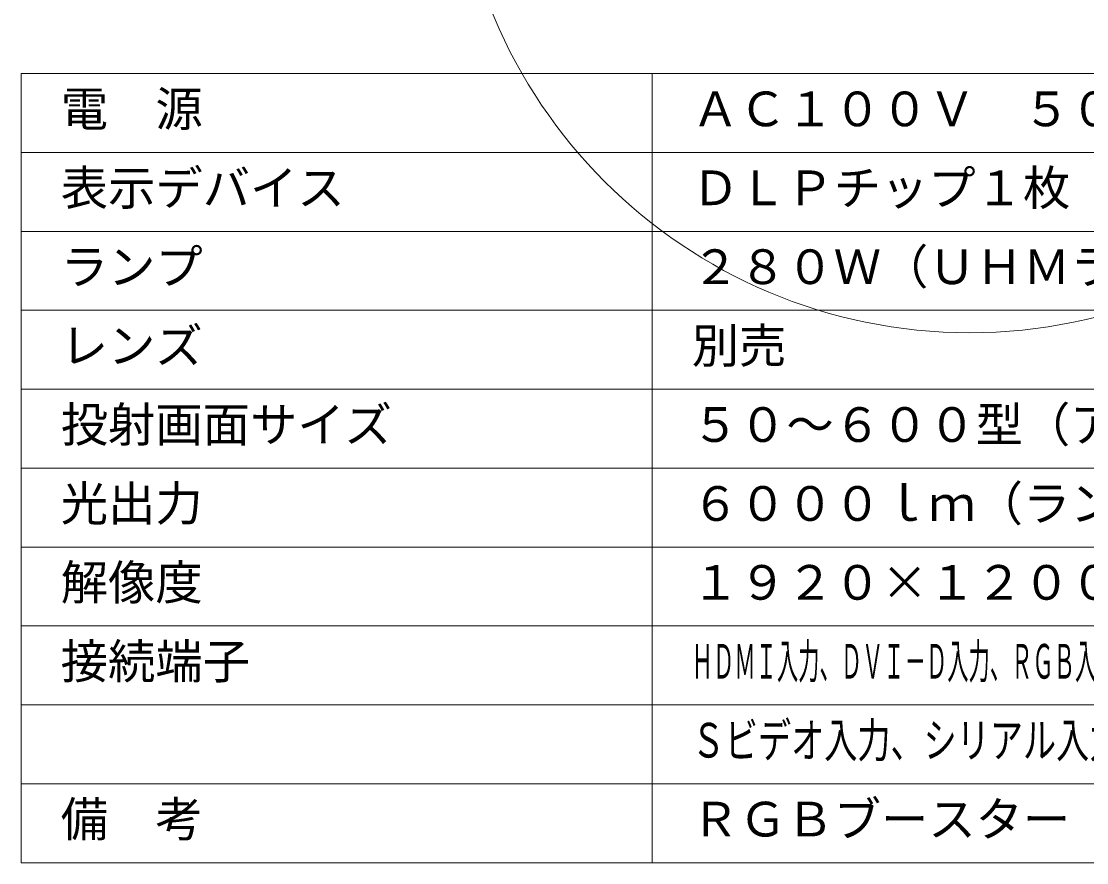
# Model space of a CAD drawing. Units: millimetres, scale not verified. Extents: x -62 to 72, y -57 to 57.
# Drawn here: x -62.5 to 5, y -56.5 to -3.2 of the extents above; entities that cross this region are included whole.
import ezdxf
from ezdxf.enums import TextEntityAlignment as Align

# ---------------------------------------------------------------- set-up
doc = ezdxf.new("R2010")
doc.units = ezdxf.units.MM
doc.header["$LTSCALE"] = 0.125
doc.layers.add('0-1_MOJI1', color=7, linetype='Continuous')
doc.layers.add('0-2_WAKU', color=1, linetype='Continuous', lineweight=18)
doc.layers.add('0-5_GAIKEI', color=1, linetype='Continuous', lineweight=18)
doc.styles.add('ＭＳ ゴシック', font='')
doc.styles.get('ＭＳ ゴシック').set_extended_font_data('MS Gothic')

msp = doc.modelspace()

# ---------------------------------------------------------------- linework, layer by layer
at = {"layer": '0-2_WAKU', "color": 4}
for p, q in [((-62.4976, -56.5009), (-62.4976, -6.5009)), ((-62.4976, -6.5009), (62.5024, -6.5009)), ((-22.4976, -56.5009), (-22.4976, -6.5009)), ((-62.4976, -56.5009), (62.5024, -56.5009))]:
    msp.add_line(p, q, dxfattribs=at)
at = {"layer": '0-2_WAKU'}
for p, q in [((-62.4976, -11.5009), (62.5024, -11.5009)), ((62.5024, -16.5009), (-62.4976, -16.5009)), ((62.5024, -21.5009), (-62.4976, -21.5009)), ((62.5024, -26.5009), (-62.4976, -26.5009)), ((-62.4976, -31.5009), (62.5024, -31.5009)), ((-62.4976, -36.5009), (62.5024, -36.5009)), ((-62.4976, -41.5009), (62.5024, -41.5009)), ((-62.4976, -46.5009), (62.5024, -46.5009)), ((-62.4976, -51.5009), (62.5024, -51.5009))]:
    msp.add_line(p, q, dxfattribs=at)
at = {"layer": '0-5_GAIKEI'}
msp.add_circle((-2.3827, 9.8003), 32.7204, dxfattribs=at)

# ---------------------------------------------------------------- texts
at = {"layer": '0-1_MOJI1', "style": 'ＭＳ ゴシック'}
for s, p in [('電\u3000源', (-59.9976, -10.5009)), ('ＡＣ１００Ｖ\u3000５０Ｈｚ／６０Ｈｚ', (-19.9976, -10.5009)), ('表示デバイス', (-59.9976, -15.5009)), ('ＤＬＰチップ１枚\u3000ＤＬＰ方式', (-19.9976, -15.5009)), ('ランプ', (-59.9976, -20.5009)), ('２８０Ｗ（ＵＨＭランプ\u3000２灯式）', (-19.9976, -20.5009)), ('レンズ', (-59.9976, -25.5009)), ('別売', (-19.9976, -25.5009)), ('投射画面サイズ', (-59.9976, -30.5009)), ('５０～６００型（アスペクト比\u3000１６：１０時）', (-19.9976, -30.5009)), ('光出力', (-59.9976, -35.5009)), ('６０００ｌｍ（ランプ２灯、ノーマルモード時）', (-19.9976, -35.5009)), ('解像度', (-59.9976, -40.5009)), ('１９２０×１２００ドット', (-19.9976, -40.5009)), ('接続端子', (-59.9976, -45.5009)), ('備\u3000考', (-59.9976, -55.5009)), ('ＲＧＢブースター', (-19.9976, -55.5009))]:
    msp.add_text(s, height=2.199, dxfattribs=at).set_placement(p, align=Align.BOTTOM_LEFT)
for s, width, p in [('ＨＤＭＩ入力、ＤＶＩ－Ｄ入力、ＲＧＢ入力（ＢＮＣ×５／高密度Ｄ－Ｓｕｂ１５Ｐ・メス）、ビデオ入力、', 0.45, (-19.9976, -45.5009)), ('Ｓビデオ入力、シリアル入力／出力、リモート入力／出力、ＬＡＮ', 0.7, (-19.9976, -50.5009))]:
    msp.add_text(s, height=2.199, dxfattribs=dict(at, width=width)).set_placement(p, align=Align.BOTTOM_LEFT)

doc.saveas('drawing.dxf')
